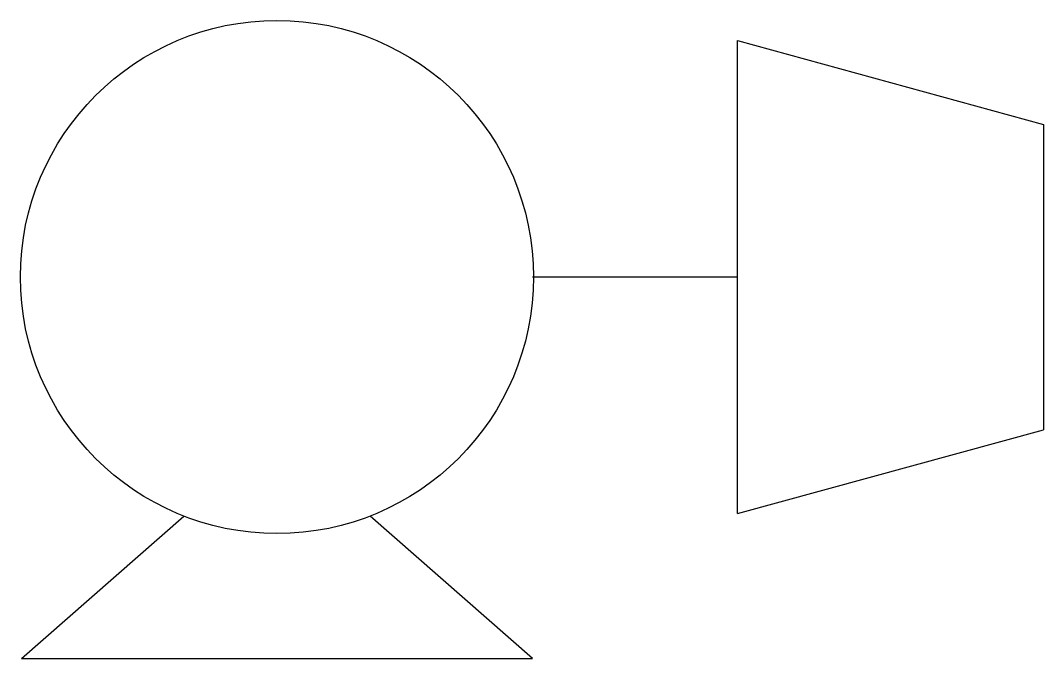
# Model space of a CAD drawing. Header units: millimetres. Extents: x 0 to 1, y 0 to 0.62.
import ezdxf

# ---------------------------------------------------------------- set-up
doc = ezdxf.new("R2010")
doc.units = ezdxf.units.MM

msp = doc.modelspace()

# ---------------------------------------------------------------- linework, layer by layer
for p, q in [((0.7005, 0.1419), (0.7005, 0.6044)), ((0.7005, 0.6044), (1, 0.5225)), ((1, 0.5225), (1, 0.2238)), ((0.5, 0.3732), (0.7005, 0.3732)), ((0.7005, 0.1419), (1, 0.2238)), ((0, 0), (0.1589, 0.1393)), ((0.5, 0), (0.3411, 0.1393)), ((0, 0), (0.5, 0))]:
    msp.add_line(p, q)
msp.add_circle((0.25, 0.3732), 0.251)

doc.saveas('drawing.dxf')
